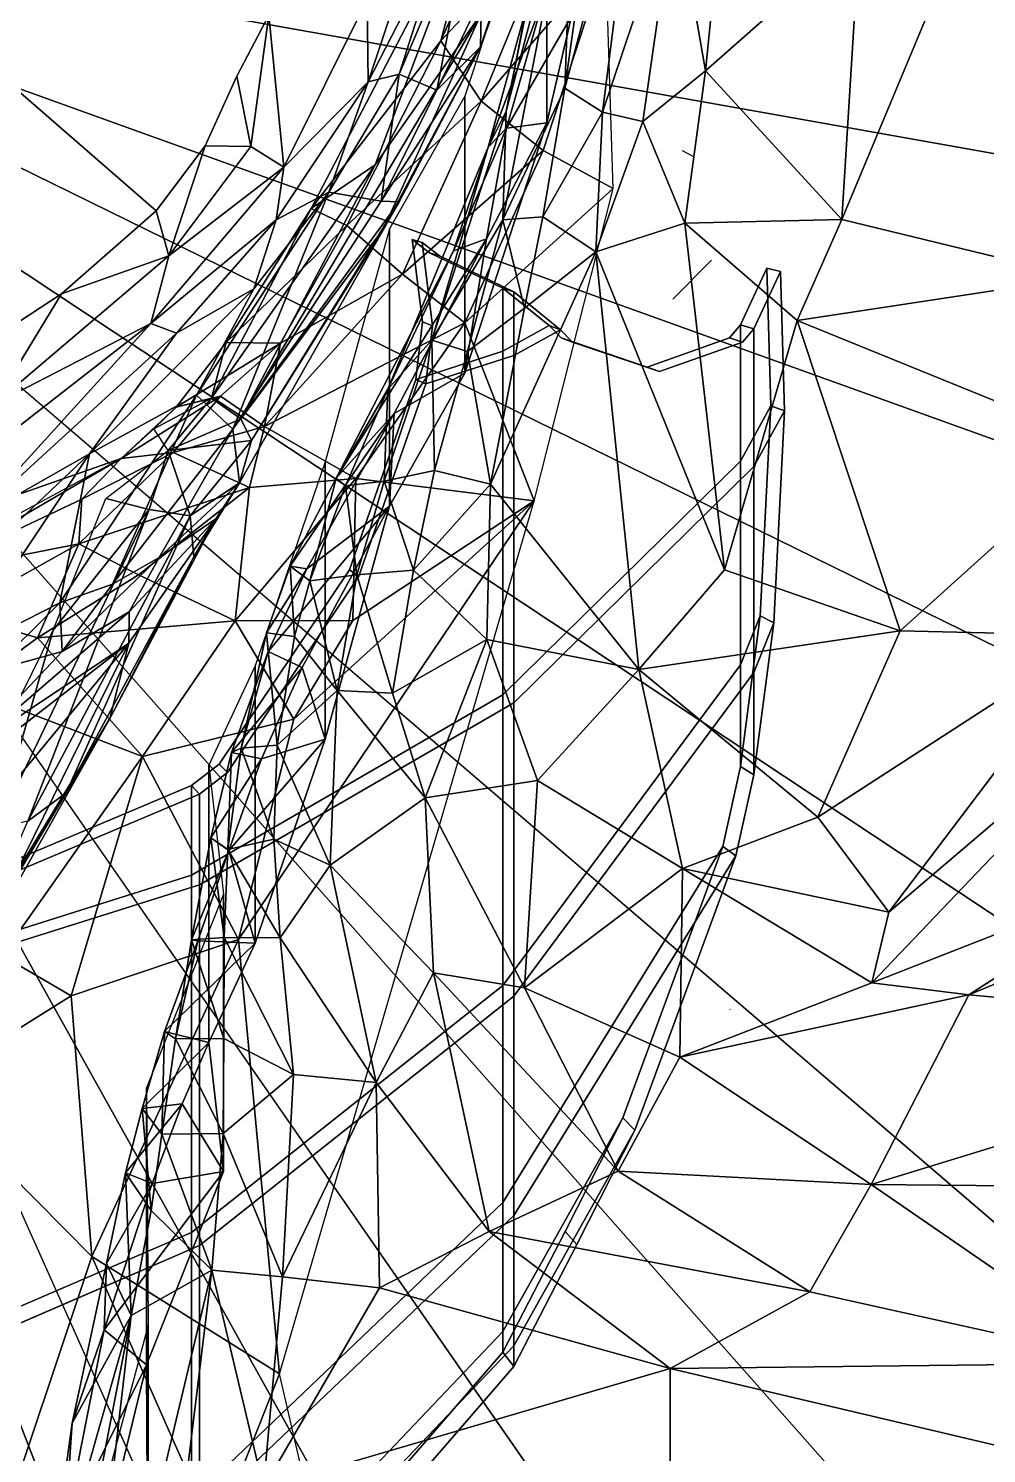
# Model space of a CAD drawing. Header units: metres. Extents: x 0 to 321, y -193 to 151.
# Drawn here: x 41.9 to 107.9, y -138.1 to -39.9 of the extents above; entities that cross this region are included whole.
import ezdxf

# ---------------------------------------------------------------- set-up
doc = ezdxf.new("R2010")
doc.units = ezdxf.units.M

msp = doc.modelspace()

# ---------------------------------------------------------------- linework, layer by layer
at = {"layer": 'mask_half'}
for points, invisible_edges in [([(69.025, -60.122, 209.583), (69.508, -55.362, 212.857), (68.316, -54.444, 211.661)], 1), ([(68.316, -54.444, 211.661), (70.21, -55.59, 211.964), (69.006, -54.662, 210.755)], 1), ([(70.21, -55.59, 211.964), (68.316, -54.444, 211.661), (69.508, -55.362, 212.857)], 1), ([(69.006, -54.662, 210.755), (69.025, -60.122, 209.583), (68.316, -54.444, 211.661)], 1), ([(70.21, -55.59, 211.964), (69.722, -60.398, 208.657), (69.006, -54.662, 210.755)], 1), ([(69.025, -60.122, 209.583), (69.006, -54.662, 210.755), (69.722, -60.398, 208.657)], 1), ([(69.025, -60.122, 209.583), (74.58, -57.8, 218.743), (69.508, -55.362, 212.857)], 13), ([(69.508, -55.362, 212.857), (75.333, -58.053, 217.91), (70.21, -55.59, 211.964)], 1), ([(75.333, -58.053, 217.91), (69.508, -55.362, 212.857), (74.58, -57.8, 218.743)], 1), ([(75.333, -58.053, 217.91), (69.722, -60.398, 208.657), (70.21, -55.59, 211.964)], 3), ([(90.959, -60.341, 259.688), (93.03, -65.924, 268.94), (92.76, -56.422, 269.15)], 1), ([(93.697, -56.661, 268.826), (90.959, -60.341, 259.688), (92.76, -56.422, 269.15)], 1), ([(90.959, -60.341, 259.688), (93.697, -56.661, 268.826), (91.877, -60.62, 259.268)], 1), ([(93.97, -66.259, 268.613), (91.877, -60.62, 259.268), (93.697, -56.661, 268.826)], 1), ([(93.03, -65.924, 268.94), (93.697, -56.661, 268.826), (92.76, -56.422, 269.15)], 1), ([(93.697, -56.661, 268.826), (93.03, -65.924, 268.94), (93.97, -66.259, 268.613)], 1), ([(69.025, -60.122, 209.583), (74.58, -62.143, 216.384), (74.58, -57.8, 218.743)], 13), ([(74.58, -57.8, 218.743), (78.537, -60.669, 224.227), (75.333, -58.053, 217.91)], 1), ([(78.537, -60.669, 224.227), (74.58, -57.8, 218.743), (77.752, -60.391, 224.998)], 1), ([(75.333, -62.44, 215.526), (69.722, -60.398, 208.657), (75.333, -58.053, 217.91)], 3), ([(74.58, -62.143, 216.384), (69.025, -60.122, 209.583), (68.58, -64.095, 206.792)], 1), ([(69.722, -60.398, 208.657), (68.58, -64.095, 206.792), (69.025, -60.122, 209.583)], 1), ([(68.58, -64.095, 206.792), (69.722, -60.398, 208.657), (69.272, -64.411, 205.837)], 1), ([(69.722, -60.398, 208.657), (75.333, -62.44, 215.526), (69.272, -64.411, 205.837)], 1), ([(74.58, -62.143, 216.384), (78.586, -61.241, 227.051), (77.752, -60.391, 224.998)], 1), ([(79.38, -61.529, 226.301), (75.333, -62.44, 215.526), (78.537, -60.669, 224.227)], 1), ([(77.752, -60.391, 224.998), (79.38, -61.529, 226.301), (78.537, -60.669, 224.227)], 1), ([(79.38, -61.529, 226.301), (77.752, -60.391, 224.998), (78.586, -61.241, 227.051)], 1), ([(90.187, -61.241, 257.516), (90.959, -69.727, 258.172), (90.959, -60.341, 259.688)], 1), ([(91.877, -60.62, 259.268), (90.187, -61.241, 257.516), (90.959, -60.341, 259.688)], 1), ([(90.187, -61.241, 257.516), (91.877, -60.62, 259.268), (91.098, -61.529, 257.074)], 1), ([(93.03, -65.924, 268.94), (90.959, -60.341, 259.688), (90.959, -69.727, 258.172)], 1), ([(91.877, -70.101, 257.736), (91.098, -61.529, 257.074), (91.877, -60.62, 259.268)], 1), ([(91.877, -60.62, 259.268), (93.97, -66.259, 268.613), (91.877, -70.101, 257.736)], 1), ([(74.58, -62.143, 216.384), (84.51, -63.247, 242.284), (78.586, -61.241, 227.051)], 13), ([(85.364, -63.554, 241.688), (75.333, -62.44, 215.526), (79.38, -61.529, 226.301)], 3), ([(78.586, -61.241, 227.051), (85.364, -63.554, 241.688), (79.38, -61.529, 226.301)], 1), ([(85.364, -63.554, 241.688), (78.586, -61.241, 227.051), (84.51, -63.247, 242.284)], 1), ([(90.959, -69.727, 258.172), (90.187, -61.241, 257.516), (84.51, -63.247, 242.284)], 13), ([(91.098, -61.529, 257.074), (84.51, -63.247, 242.284), (90.187, -61.241, 257.516)], 1), ([(84.51, -63.247, 242.284), (91.098, -61.529, 257.074), (85.364, -63.554, 241.688)], 1), ([(91.098, -61.529, 257.074), (91.877, -70.101, 257.736), (85.364, -63.554, 241.688)], 3), ([(63.99, -77.208, 197.578), (74.58, -85.839, 212.554), (74.58, -62.143, 216.384)], 13), ([(63.99, -77.208, 197.578), (74.58, -62.143, 216.384), (68.58, -64.095, 206.792)], 1), ([(75.333, -86.375, 211.658), (64.636, -77.657, 196.53), (75.333, -62.44, 215.526)], 3), ([(75.333, -62.44, 215.526), (64.636, -77.657, 196.53), (69.272, -64.411, 205.837)], 1), ([(90.959, -69.727, 258.172), (74.58, -62.143, 216.384), (74.58, -85.839, 212.554)], 1), ([(74.58, -62.143, 216.384), (90.959, -69.727, 258.172), (84.51, -63.247, 242.284)], 15), ([(75.333, -62.44, 215.526), (91.877, -70.101, 257.736), (75.333, -86.375, 211.658)], 1), ([(91.877, -70.101, 257.736), (75.333, -62.44, 215.526), (85.364, -63.554, 241.688)], 15), ([(69.272, -64.411, 205.837), (63.99, -77.208, 197.578), (68.58, -64.095, 206.792)], 1), ([(63.99, -77.208, 197.578), (69.272, -64.411, 205.837), (64.636, -77.657, 196.53)], 1), ([(90.959, -69.727, 258.172), (92.305, -80.387, 269.504), (93.03, -65.924, 268.94)], 1), ([(93.238, -80.867, 269.183), (91.877, -70.101, 257.736), (93.97, -66.259, 268.613)], 1), ([(93.238, -80.867, 269.183), (93.03, -65.924, 268.94), (92.305, -80.387, 269.504)], 1), ([(93.03, -65.924, 268.94), (93.238, -80.867, 269.183), (93.97, -66.259, 268.613)], 1), ([(74.58, -85.839, 212.554), (90.959, -83.775, 262.805), (90.959, -69.727, 258.172)], 1), ([(91.877, -84.29, 262.416), (75.333, -86.375, 211.658), (91.877, -70.101, 257.736)], 1), ([(92.305, -80.387, 269.504), (90.959, -69.727, 258.172), (90.959, -83.775, 262.805)], 1), ([(91.877, -70.101, 257.736), (93.238, -80.867, 269.183), (91.877, -84.29, 262.416)], 1), ([(55.029, -90.604, 181.559), (74.58, -85.839, 212.554), (63.99, -77.208, 197.578)], 3), ([(64.636, -77.657, 196.53), (55.029, -90.604, 181.559), (63.99, -77.208, 197.578)], 1), ([(55.029, -90.604, 181.559), (64.636, -77.657, 196.53), (55.585, -91.188, 180.349)], 1), ([(75.333, -86.375, 211.658), (55.585, -91.188, 180.349), (64.636, -77.657, 196.53)], 13), ([(91.877, -91.352, 270.241), (92.305, -80.387, 269.504), (90.959, -90.766, 270.552)], 1), ([(92.305, -80.387, 269.504), (91.877, -91.352, 270.241), (93.238, -80.867, 269.183)], 1), ([(90.959, -83.775, 262.805), (74.58, -85.839, 212.554), (74.58, -105.851, 219.155)], 1), ([(74.58, -105.851, 219.155), (89.72, -96.286, 271.516), (90.959, -83.775, 262.805)], 3), ([(90.626, -96.928, 271.215), (75.333, -106.589, 218.325), (91.877, -84.29, 262.416)], 13), ([(75.333, -86.375, 211.658), (91.877, -84.29, 262.416), (75.333, -106.589, 218.325)], 1), ([(90.959, -83.775, 262.805), (89.72, -96.286, 271.516), (90.959, -90.766, 270.552)], 1), ([(90.626, -96.928, 271.215), (91.877, -84.29, 262.416), (91.877, -91.352, 270.241)], 1), ([(53.119, -98.267, 177.367), (74.58, -105.851, 219.155), (74.58, -85.839, 212.554)], 1), ([(74.58, -85.839, 212.554), (53.119, -92.087, 178.366), (53.119, -98.267, 177.367)], 1), ([(53.119, -92.087, 178.366), (74.58, -85.839, 212.554), (55.029, -90.604, 181.559)], 3), ([(75.333, -106.589, 218.325), (53.655, -98.928, 176.115), (75.333, -86.375, 211.658)], 1), ([(53.655, -92.686, 177.124), (75.333, -86.375, 211.658), (53.655, -98.928, 176.115)], 1), ([(75.333, -86.375, 211.658), (53.655, -92.686, 177.124), (55.585, -91.188, 180.349)], 13), ([(55.585, -91.188, 180.349), (53.119, -92.087, 178.366), (55.029, -90.604, 181.559)], 1), ([(53.119, -92.087, 178.366), (55.585, -91.188, 180.349), (53.655, -92.686, 177.124)], 1), ([(90.626, -96.928, 271.215), (90.959, -90.766, 270.552), (89.72, -96.286, 271.516)], 1), ([(90.959, -90.766, 270.552), (90.626, -96.928, 271.215), (91.877, -91.352, 270.241)], 1), ([(35.793, -99.398, 162.619), (53.119, -98.267, 177.367), (53.119, -92.087, 178.366)], 1), ([(53.655, -92.686, 177.124), (35.793, -99.398, 162.619), (53.119, -92.087, 178.366)], 1), ([(35.793, -99.398, 162.619), (53.655, -92.686, 177.124), (36.154, -100.071, 161.218)], 1), ([(53.655, -98.928, 176.115), (36.154, -100.071, 161.218), (53.655, -92.686, 177.124)], 1), ([(74.58, -120.815, 235.736), (82.841, -114.99, 276.868), (89.72, -96.286, 271.516)], 1), ([(89.72, -96.286, 271.516), (74.58, -105.851, 219.155), (74.58, -120.815, 235.736)], 1), ([(83.677, -115.821, 276.621), (75.333, -121.704, 235.074), (90.626, -96.928, 271.215)], 1), ([(75.333, -106.589, 218.325), (90.626, -96.928, 271.215), (75.333, -121.704, 235.074)], 1), ([(83.677, -115.821, 276.621), (89.72, -96.286, 271.516), (82.841, -114.99, 276.868)], 1), ([(89.72, -96.286, 271.516), (83.677, -115.821, 276.621), (90.626, -96.928, 271.215)], 1), ([(53.119, -98.267, 177.367), (35.153, -100.403, 161.918), (33.476, -104.452, 159.854)], 1), ([(33.476, -104.452, 159.854), (53.119, -122.879, 185.486), (53.119, -98.267, 177.367)], 1), ([(53.655, -123.79, 184.316), (33.814, -105.176, 158.425), (53.655, -98.928, 176.115)], 1), ([(35.508, -101.086, 160.51), (53.655, -98.928, 176.115), (33.814, -105.176, 158.425)], 1), ([(35.153, -100.403, 161.918), (53.119, -98.267, 177.367), (35.275, -99.477, 162.17)], 3), ([(35.275, -99.477, 162.17), (53.119, -98.267, 177.367), (35.793, -99.398, 162.619)], 3), ([(53.655, -98.928, 176.115), (35.508, -101.086, 160.51), (35.631, -100.15, 160.765)], 13), ([(53.655, -98.928, 176.115), (35.631, -100.15, 160.765), (36.154, -100.071, 161.218)], 13), ([(74.58, -105.851, 219.155), (53.119, -98.267, 177.367), (53.119, -122.879, 185.486)], 1), ([(53.655, -98.928, 176.115), (75.333, -106.589, 218.325), (53.655, -123.79, 184.316)], 1), ([(31.626, -108.918, 159.486), (53.119, -122.879, 185.486), (33.476, -104.452, 159.854)], 3), ([(53.655, -123.79, 184.316), (31.945, -109.687, 158.053), (33.814, -105.176, 158.425)], 13), ([(53.119, -122.879, 185.486), (74.58, -120.815, 235.736), (74.58, -105.851, 219.155)], 1), ([(75.333, -121.704, 235.074), (53.655, -123.79, 184.316), (75.333, -106.589, 218.325)], 1), ([(28.04, -113.591, 157.458), (53.119, -122.879, 185.486), (31.626, -108.918, 159.486)], 3), ([(53.655, -123.79, 184.316), (28.323, -114.407, 156.005), (31.945, -109.687, 158.053)], 13), ([(53.119, -122.879, 185.486), (28.04, -113.591, 157.458), (28.04, -133.7, 164.091)], 1), ([(28.323, -114.407, 156.005), (53.655, -123.79, 184.316), (28.323, -134.719, 162.705)], 1), ([(74.58, -129.712, 261.167), (78.865, -122.804, 279.961), (82.841, -114.99, 276.868)], 1), ([(82.841, -114.99, 276.868), (74.58, -120.815, 235.736), (74.58, -129.712, 261.167)], 1), ([(75.333, -121.704, 235.074), (83.677, -115.821, 276.621), (75.333, -130.691, 260.762)], 1), ([(79.661, -123.713, 279.746), (75.333, -130.691, 260.762), (83.677, -115.821, 276.621)], 1), ([(79.661, -123.713, 279.746), (82.841, -114.99, 276.868), (78.865, -122.804, 279.961)], 1), ([(82.841, -114.99, 276.868), (79.661, -123.713, 279.746), (83.677, -115.821, 276.621)], 1), ([(74.58, -120.815, 235.736), (53.119, -122.879, 185.486), (53.119, -141.284, 205.879)], 1), ([(53.119, -141.284, 205.879), (74.58, -129.712, 261.167), (74.58, -120.815, 235.736)], 1), ([(75.333, -130.691, 260.762), (53.655, -142.38, 204.915), (75.333, -121.704, 235.074)], 1), ([(53.655, -123.79, 184.316), (75.333, -121.704, 235.074), (53.655, -142.38, 204.915)], 1), ([(28.04, -133.7, 164.091), (53.119, -141.284, 205.879), (53.119, -122.879, 185.486)], 1), ([(78.865, -122.804, 279.961), (74.58, -129.712, 261.167), (74.58, -131.119, 281.77)], 1), ([(75.333, -132.113, 281.573), (78.865, -122.804, 279.961), (74.58, -131.119, 281.77)], 1), ([(78.865, -122.804, 279.961), (75.333, -132.113, 281.573), (79.661, -123.713, 279.746)], 1), ([(75.333, -130.691, 260.762), (79.661, -123.713, 279.746), (75.333, -132.113, 281.573)], 1), ([(53.655, -142.38, 204.915), (28.323, -134.719, 162.705), (53.655, -123.79, 184.316)], 1), ([(74.58, -129.712, 261.167), (53.119, -141.284, 205.879), (53.119, -152.227, 237.157)], 1), ([(53.119, -152.227, 237.157), (64.56, -142.686, 285.999), (74.58, -129.712, 261.167)], 3), ([(74.58, -129.712, 261.167), (64.56, -142.686, 285.999), (74.58, -131.119, 281.77)], 1), ([(65.212, -143.796, 285.845), (53.655, -153.433, 236.509), (75.333, -130.691, 260.762)], 13), ([(53.655, -142.38, 204.915), (75.333, -130.691, 260.762), (53.655, -153.433, 236.509)], 1), ([(65.212, -143.796, 285.845), (74.58, -131.119, 281.77), (64.56, -142.686, 285.999)], 1), ([(65.212, -143.796, 285.845), (75.333, -130.691, 260.762), (75.333, -132.113, 281.573)], 1), ([(74.58, -131.119, 281.77), (65.212, -143.796, 285.845), (75.333, -132.113, 281.573)], 1), ([(53.119, -141.284, 205.879), (28.04, -133.7, 164.091), (28.04, -154.291, 186.906)], 1), ([(28.323, -134.719, 162.705), (53.655, -142.38, 204.915), (28.323, -155.518, 185.751)], 1)]:
    msp.add_3dface(points, dxfattribs=dict(at, invisible_edges=invisible_edges))
for points in [[(74.58, -57.8, 218.743), (74.58, -62.143, 216.384), (77.752, -60.391, 224.998)], [(75.333, -58.053, 217.91), (78.537, -60.669, 224.227), (75.333, -62.44, 215.526)], [(92.305, -80.387, 269.504), (90.959, -83.775, 262.805), (90.959, -90.766, 270.552)], [(93.238, -80.867, 269.183), (91.877, -91.352, 270.241), (91.877, -84.29, 262.416)]]:
    msp.add_3dface(points, dxfattribs=at)
at = {"layer": 'shirt_half'}
for p, q in [((90.227, -107.518, 7.45), (90.224, -107.548, 7.416)), ((90.225, -107.498, 7.468), (90.227, -107.518, 7.45))]:
    msp.add_line(p, q, dxfattribs=at)
for points in [[(76.746, -26.245, 106.239), (70.296, -40.77, 95.186), (78.324, -32.184, 93.518)], [(73.288, -29.453, 111.356), (70.296, -40.77, 95.186), (76.746, -26.245, 106.239)], [(70.03, -44.171, 124.423), (73.034, -41.165, 113.095), (78.074, -27.38, 121.301)], [(72.584, -30.85, 140.764), (70.03, -44.171, 124.423), (78.074, -27.38, 121.301)], [(78.074, -27.38, 121.301), (73.034, -41.165, 113.095), (77.819, -26.846, 118.409)], [(77.819, -26.846, 118.409), (73.034, -41.165, 113.095), (73.079, -38.908, 110.588)], [(73.288, -29.453, 111.356), (61.348, -52.326, 97.523), (70.296, -40.77, 95.186)], [(61.348, -52.326, 97.523), (73.288, -29.453, 111.356), (65.773, -49.304, 101.397)], [(73.288, -29.453, 111.356), (73.079, -38.908, 110.588), (65.773, -49.304, 101.397)], [(72.584, -30.85, 140.764), (67.424, -43.059, 137.377), (70.03, -44.171, 124.423)], [(70.475, -33.489, 142.496), (67.424, -43.059, 137.377), (72.584, -30.85, 140.764)], [(70.296, -40.77, 95.186), (73.073, -44.929, 84.209), (78.324, -32.184, 93.518)], [(78.324, -32.184, 93.518), (73.073, -44.929, 84.209), (81.679, -35.066, 85.332)], [(65.277, -43.59, 139.925), (70.475, -33.489, 142.496), (68.281, -34.592, 143.627)], [(70.475, -33.489, 142.496), (65.277, -43.59, 139.925), (67.424, -43.059, 137.377)], [(65.277, -43.59, 139.925), (68.281, -34.592, 143.627), (65.209, -37.92, 142.917)], [(81.679, -35.066, 85.332), (73.073, -44.929, 84.209), (77.345, -48.316, 76.291)], [(82.173, -50.937, 70.339), (81.679, -35.066, 85.332), (77.345, -48.316, 76.291)], [(59.486, -49.48, 138.356), (65.209, -37.92, 142.917), (58.445, -38.985, 141.072)], [(59.486, -49.48, 138.356), (65.277, -43.59, 139.925), (65.209, -37.92, 142.917)], [(57.212, -48.047, 138.67), (58.445, -38.985, 141.072), (56.226, -43.209, 139.37)], [(73.079, -38.908, 110.588), (56.508, -66.802, 89.761), (65.773, -49.304, 101.397)], [(73.079, -38.908, 110.588), (66.352, -53.708, 103.678), (56.508, -66.802, 89.761)], [(59.486, -49.48, 138.356), (58.445, -38.985, 141.072), (57.212, -48.047, 138.67)], [(73.034, -41.165, 113.095), (66.352, -53.708, 103.678), (73.079, -38.908, 110.588)], [(61.348, -52.326, 97.523), (63.826, -53.492, 86.317), (70.296, -40.77, 95.186)], [(70.296, -40.77, 95.186), (63.826, -53.492, 86.317), (73.073, -44.929, 84.209)], [(66.179, -51.814, 120.47), (67.435, -51.858, 108.854), (73.034, -41.165, 113.095)], [(70.03, -44.171, 124.423), (66.179, -51.814, 120.47), (73.034, -41.165, 113.095)], [(73.034, -41.165, 113.095), (67.435, -51.858, 108.854), (66.352, -53.708, 103.678)], [(67.424, -43.059, 137.377), (62.585, -51.199, 134.345), (66.179, -51.814, 120.47)], [(65.277, -43.59, 139.925), (62.585, -51.199, 134.345), (67.424, -43.059, 137.377)], [(67.424, -43.059, 137.377), (66.179, -51.814, 120.47), (70.03, -44.171, 124.423)], [(57.212, -48.047, 138.67), (56.226, -43.209, 139.37), (54.045, -48.003, 137.978)], [(65.277, -43.59, 139.925), (58.956, -53.088, 135.907), (62.585, -51.199, 134.345)], [(58.956, -53.088, 135.907), (65.277, -43.59, 139.925), (59.486, -49.48, 138.356)], [(63.826, -53.492, 86.317), (67.654, -56.836, 77.16), (73.073, -44.929, 84.209)], [(77.345, -48.316, 76.291), (73.073, -44.929, 84.209), (67.654, -56.836, 77.16)], [(51.555, -55.583, 135.104), (54.045, -48.003, 137.978), (50.687, -52.477, 135.953)], [(51.555, -55.583, 135.104), (57.212, -48.047, 138.67), (54.045, -48.003, 137.978)], [(51.555, -55.583, 135.104), (59.486, -49.48, 138.356), (57.212, -48.047, 138.67)], [(71.94, -60.201, 70.611), (77.345, -48.316, 76.291), (67.654, -56.836, 77.16)], [(71.94, -60.201, 70.611), (82.173, -50.937, 70.339), (77.345, -48.316, 76.291)], [(50.298, -60.24, 132.735), (58.956, -53.088, 135.907), (59.486, -49.48, 138.356)], [(50.298, -60.24, 132.735), (59.486, -49.48, 138.356), (51.555, -55.583, 135.104)], [(56.508, -66.802, 89.761), (54.483, -65.386, 88.607), (65.773, -49.304, 101.397)], [(54.483, -65.386, 88.607), (61.348, -52.326, 97.523), (65.773, -49.304, 101.397)], [(76.718, -72.465, 58.227), (82.173, -50.937, 70.339), (71.94, -60.201, 70.611)], [(62.585, -51.199, 134.345), (57.406, -57.842, 131.288), (53.445, -65.178, 121.556)], [(62.585, -51.199, 134.345), (53.445, -65.178, 121.556), (55.968, -67.529, 110.899)], [(62.585, -51.199, 134.345), (55.968, -67.529, 110.899), (66.179, -51.814, 120.47)], [(66.179, -51.814, 120.47), (55.968, -67.529, 110.899), (67.435, -51.858, 108.854)], [(55.968, -67.529, 110.899), (56.414, -71.233, 91.225), (67.435, -51.858, 108.854)], [(67.435, -51.858, 108.854), (56.414, -71.233, 91.225), (57.239, -68.313, 90.898)], [(67.435, -51.858, 108.854), (57.239, -68.313, 90.898), (66.352, -53.708, 103.678)], [(62.585, -51.199, 134.345), (58.956, -53.088, 135.907), (57.406, -57.842, 131.288)], [(44.142, -58.194, 132.013), (51.555, -55.583, 135.104), (50.687, -52.477, 135.953)], [(54.483, -65.386, 88.607), (55.497, -61.545, 90.58), (61.348, -52.326, 97.523)], [(61.348, -52.326, 97.523), (55.497, -61.545, 90.58), (63.826, -53.492, 86.317)], [(52.069, -60.913, 131.667), (58.956, -53.088, 135.907), (50.298, -60.24, 132.735)], [(58.956, -53.088, 135.907), (52.069, -60.913, 131.667), (57.406, -57.842, 131.288)], [(55.497, -61.545, 90.58), (59.245, -61.6, 81.005), (63.826, -53.492, 86.317)], [(66.352, -53.708, 103.678), (57.239, -68.313, 90.898), (56.508, -66.802, 89.761)], [(67.654, -56.836, 77.16), (63.826, -53.492, 86.317), (59.245, -61.6, 81.005)], [(39.506, -65.808, 128.046), (51.555, -55.583, 135.104), (44.142, -58.194, 132.013)], [(39.506, -65.808, 128.046), (50.298, -60.24, 132.735), (51.555, -55.583, 135.104)], [(67.654, -56.836, 77.16), (59.245, -61.6, 81.005), (58.135, -67.332, 75.358)], [(58.135, -67.332, 75.358), (71.94, -60.201, 70.611), (67.654, -56.836, 77.16)], [(57.406, -57.842, 131.288), (46.089, -69.222, 123.607), (53.445, -65.178, 121.556)], [(57.406, -57.842, 131.288), (52.069, -60.913, 131.667), (46.089, -69.222, 123.607)], [(39.506, -65.808, 128.046), (44.142, -58.194, 132.013), (38.257, -62.057, 128.478)], [(32.171, -74.359, 122.204), (37.902, -73.875, 121.891), (50.298, -60.24, 132.735)], [(32.171, -74.359, 122.204), (50.298, -60.24, 132.735), (39.506, -65.808, 128.046)], [(37.902, -73.875, 121.891), (52.069, -60.913, 131.667), (50.298, -60.24, 132.735)], [(64.433, -70.932, 67.231), (71.94, -60.201, 70.611), (58.135, -67.332, 75.358)], [(76.718, -72.465, 58.227), (71.94, -60.201, 70.611), (64.433, -70.932, 67.231)], [(52.069, -60.913, 131.667), (37.902, -73.875, 121.891), (46.089, -69.222, 123.607)], [(59.245, -61.6, 81.005), (55.497, -61.545, 90.58), (52.055, -66.019, 87.594)], [(52.055, -66.019, 87.594), (55.497, -61.545, 90.58), (54.483, -65.386, 88.607)], [(52.055, -66.019, 87.594), (55.111, -65.242, 82.182), (59.245, -61.6, 81.005)], [(55.111, -65.242, 82.182), (58.135, -67.332, 75.358), (59.245, -61.6, 81.005)], [(53.445, -65.178, 121.556), (44.04, -79.5, 111.143), (47.671, -78.213, 108.038)], [(53.445, -65.178, 121.556), (46.089, -69.222, 123.607), (44.04, -79.5, 111.143)], [(53.445, -65.178, 121.556), (47.671, -78.213, 108.038), (55.968, -67.529, 110.899)], [(55.111, -65.242, 82.182), (52.055, -66.019, 87.594), (48.253, -69.545, 87.089)], [(55.111, -65.242, 82.182), (48.253, -69.545, 87.089), (51.842, -69.124, 79.589)], [(50.526, -67.505, 87.821), (52.055, -66.019, 87.594), (54.483, -65.386, 88.607)], [(51.513, -68.996, 86.311), (50.526, -67.505, 87.821), (54.483, -65.386, 88.607)], [(51.513, -68.996, 86.311), (54.483, -65.386, 88.607), (56.508, -66.802, 89.761)], [(58.135, -67.332, 75.358), (55.111, -65.242, 82.182), (51.842, -69.124, 79.589)], [(52.055, -66.019, 87.594), (50.526, -67.505, 87.821), (48.253, -69.545, 87.089)], [(55.968, -67.529, 110.899), (47.671, -78.213, 108.038), (50.892, -76.365, 104.622)], [(55.968, -67.529, 110.899), (50.892, -76.365, 104.622), (56.414, -71.233, 91.225)], [(51.513, -68.996, 86.311), (56.508, -66.802, 89.761), (57.239, -68.313, 90.898)], [(58.135, -67.332, 75.358), (51.842, -69.124, 79.589), (57.1, -71.539, 71.678)], [(64.433, -70.932, 67.231), (58.135, -67.332, 75.358), (57.1, -71.539, 71.678)], [(53.03, -73.485, 83.97), (51.513, -68.996, 86.311), (57.239, -68.313, 90.898)], [(56.414, -71.233, 91.225), (53.03, -73.485, 83.97), (57.239, -68.313, 90.898)], [(46.089, -69.222, 123.607), (31.034, -83.465, 114.263), (36.792, -83.158, 111.796)], [(46.089, -69.222, 123.607), (37.902, -73.875, 121.891), (31.034, -83.465, 114.263)], [(48.253, -69.545, 87.089), (32.906, -74.923, 91.07), (34.515, -77.558, 82.06)], [(48.253, -69.545, 87.089), (37.961, -75.113, 110.14), (32.906, -74.923, 91.07)], [(48.253, -69.545, 87.089), (34.515, -77.558, 82.06), (45.555, -72.355, 83.112)], [(46.089, -69.222, 123.607), (36.792, -83.158, 111.796), (44.04, -79.5, 111.143)], [(51.842, -69.124, 79.589), (45.555, -72.355, 83.112), (45.353, -75.42, 76.55)], [(57.1, -71.539, 71.678), (51.842, -69.124, 79.589), (45.353, -75.42, 76.55)], [(51.842, -69.124, 79.589), (48.253, -69.545, 87.089), (45.555, -72.355, 83.112)], [(50.198, -73.068, 83.789), (47.214, -72.304, 86.307), (51.513, -68.996, 86.311)], [(53.03, -73.485, 83.97), (50.198, -73.068, 83.789), (51.513, -68.996, 86.311)], [(57.1, -71.539, 71.678), (45.353, -75.42, 76.55), (49.448, -77.572, 70.442)], [(56.13, -80.725, 63.478), (57.1, -71.539, 71.678), (49.448, -77.572, 70.442)], [(50.892, -76.365, 104.622), (54.796, -73.697, 92.193), (56.414, -71.233, 91.225)], [(56.414, -71.233, 91.225), (53.269, -76.333, 84.712), (53.03, -73.485, 83.97)], [(54.796, -73.697, 92.193), (53.269, -76.333, 84.712), (56.414, -71.233, 91.225)], [(56.13, -80.725, 63.478), (64.433, -70.932, 67.231), (57.1, -71.539, 71.678)], [(56.13, -80.725, 63.478), (64.222, -80.72, 59.123), (64.433, -70.932, 67.231)], [(64.222, -80.72, 59.123), (76.718, -72.465, 58.227), (64.433, -70.932, 67.231)], [(45.555, -72.355, 83.112), (34.515, -77.558, 82.06), (45.353, -75.42, 76.55)], [(50.198, -73.068, 83.789), (43.583, -81.372, 78.267), (47.214, -72.304, 86.307)], [(76.718, -72.465, 58.227), (56.34, -102.685, 36.391), (59.169, -132.629, -16.099)], [(76.718, -72.465, 58.227), (60.168, -87.514, 54.254), (56.34, -102.685, 36.391)], [(76.718, -72.465, 58.227), (64.222, -80.72, 59.123), (60.168, -87.514, 54.254)], [(39.649, -95.045, 66.251), (43.583, -81.372, 78.267), (50.198, -73.068, 83.789)], [(39.649, -95.045, 66.251), (50.198, -73.068, 83.789), (41.838, -94.539, 67.629)], [(41.838, -94.539, 67.629), (50.198, -73.068, 83.789), (53.03, -73.485, 83.97)], [(53.03, -73.485, 83.97), (44.479, -92.594, 71.393), (41.838, -94.539, 67.629)], [(53.269, -76.333, 84.712), (44.479, -92.594, 71.393), (53.03, -73.485, 83.97)], [(54.796, -73.697, 92.193), (48.799, -82.262, 86.627), (47.477, -87.453, 78.176)], [(54.796, -73.697, 92.193), (47.477, -87.453, 78.176), (53.269, -76.333, 84.712)], [(48.811, -80.123, 93.714), (48.799, -82.262, 86.627), (54.796, -73.697, 92.193)], [(50.892, -76.365, 104.622), (48.811, -80.123, 93.714), (54.796, -73.697, 92.193)], [(45.353, -75.42, 76.55), (34.515, -77.558, 82.06), (36.771, -80.205, 74.697)], [(45.353, -75.42, 76.55), (36.771, -80.205, 74.697), (42.496, -81.902, 68.763)], [(49.448, -77.572, 70.442), (45.353, -75.42, 76.55), (42.496, -81.902, 68.763)], [(50.892, -76.365, 104.622), (44.206, -82.852, 102.593), (48.811, -80.123, 93.714)], [(50.892, -76.365, 104.622), (47.671, -78.213, 108.038), (44.206, -82.852, 102.593)], [(53.269, -76.333, 84.712), (47.477, -87.453, 78.176), (44.479, -92.594, 71.393)], [(56.13, -80.725, 63.478), (49.448, -77.572, 70.442), (42.496, -81.902, 68.763)], [(47.671, -78.213, 108.038), (44.04, -79.5, 111.143), (44.206, -82.852, 102.593)], [(44.04, -79.5, 111.143), (36.792, -83.158, 111.796), (39.289, -84.189, 107.583)], [(44.206, -82.852, 102.593), (44.04, -79.5, 111.143), (39.289, -84.189, 107.583)], [(42.496, -81.902, 68.763), (36.771, -80.205, 74.697), (37.659, -85.465, 65.798)], [(48.811, -80.123, 93.714), (44.206, -82.852, 102.593), (37.805, -89.597, 93.288)], [(48.811, -80.123, 93.714), (37.805, -89.597, 93.288), (48.799, -82.262, 86.627)], [(35.536, -97.659, 64.082), (43.583, -81.372, 78.267), (39.649, -95.045, 66.251)], [(56.13, -80.725, 63.478), (42.496, -81.902, 68.763), (49.735, -90.079, 56.464)], [(60.168, -87.514, 54.254), (56.13, -80.725, 63.478), (49.735, -90.079, 56.464)], [(64.222, -80.72, 59.123), (56.13, -80.725, 63.478), (60.168, -87.514, 54.254)], [(48.799, -82.262, 86.627), (33.911, -93.8, 90.542), (36.538, -97.07, 78.876)], [(48.799, -82.262, 86.627), (37.805, -89.597, 93.288), (33.911, -93.8, 90.542)], [(48.799, -82.262, 86.627), (36.538, -97.07, 78.876), (40.934, -98.257, 70.918)], [(49.735, -90.079, 56.464), (42.496, -81.902, 68.763), (37.659, -85.465, 65.798)], [(48.799, -82.262, 86.627), (40.934, -98.257, 70.918), (47.477, -87.453, 78.176)], [(44.206, -82.852, 102.593), (39.289, -84.189, 107.583), (37.805, -89.597, 93.288)], [(49.735, -90.079, 56.464), (37.659, -85.465, 65.798), (40.073, -103.79, 41.99)], [(47.477, -87.453, 78.176), (38.391, -103.604, 62.8), (37.746, -103.869, 60.147)], [(47.477, -87.453, 78.176), (37.746, -103.869, 60.147), (44.479, -92.594, 71.393)], [(47.477, -87.453, 78.176), (40.934, -98.257, 70.918), (38.391, -103.604, 62.8)], [(60.168, -87.514, 54.254), (49.735, -90.079, 56.464), (56.34, -102.685, 36.391)], [(49.735, -90.079, 56.464), (40.073, -103.79, 41.99), (44.819, -106.57, 36.566)], [(56.34, -102.685, 36.391), (49.735, -90.079, 56.464), (44.819, -106.57, 36.566)], [(44.479, -92.594, 71.393), (37.746, -103.869, 60.147), (41.838, -94.539, 67.629)], [(56.34, -102.685, 36.391), (44.819, -106.57, 36.566), (46.242, -124.544, 4.708)], [(59.169, -132.629, -16.099), (56.34, -102.685, 36.391), (46.242, -124.544, 4.708)], [(44.819, -106.57, 36.566), (40.073, -103.79, 41.99), (34.715, -112.894, 28.496)], [(46.242, -124.544, 4.708), (44.819, -106.57, 36.566), (34.715, -112.894, 28.496)], [(46.242, -124.544, 4.708), (34.715, -112.894, 28.496), (39.448, -144.833, -32.76)], [(54.756, -143.776, -35.173), (46.242, -124.544, 4.708), (39.448, -144.833, -32.76)], [(59.169, -132.629, -16.099), (46.242, -124.544, 4.708), (54.756, -143.776, -35.173)], [(60.617, -138.88, -28.034), (59.169, -132.629, -16.099), (54.756, -143.776, -35.173)]]:
    msp.add_3dface(points, dxfattribs=at)
at = {"layer": 'shirt_half', "invisible_edges": 1}
for points in [[(56.226, -43.209, 139.37), (58.445, -38.985, 122.651), (56.226, -43.209, 121.335)], [(58.445, -38.985, 122.651), (56.226, -43.209, 139.37), (58.445, -38.985, 141.072)], [(54.045, -48.003, 137.978), (56.226, -43.209, 121.335), (54.045, -48.003, 119.842)], [(56.226, -43.209, 121.335), (54.045, -48.003, 137.978), (56.226, -43.209, 139.37)], [(50.687, -52.477, 135.953), (54.045, -48.003, 119.842), (50.687, -52.477, 118.448)], [(54.045, -48.003, 119.842), (50.687, -52.477, 135.953), (54.045, -48.003, 137.978)], [(44.142, -58.194, 132.013), (50.687, -52.477, 118.448), (44.142, -58.194, 116.667)], [(50.687, -52.477, 118.448), (44.142, -58.194, 132.013), (50.687, -52.477, 135.953)], [(44.142, -58.194, 132.013), (38.257, -62.057, 115.464), (38.257, -62.057, 128.478)], [(38.257, -62.057, 115.464), (44.142, -58.194, 132.013), (44.142, -58.194, 116.667)]]:
    msp.add_3dface(points, dxfattribs=at)
at = {"layer": 'suit_cap_half'}
for points, invisible_edges in [([(38.257, -62.057, 115.464), (50.687, -52.477, 118.448), (0.043, -8.505, 132.143)], 1), ([(50.687, -52.477, 118.448), (60.373, -34.151, 124.156), (0.043, -8.505, 132.143)], 1), ([(185.449, -55.322, -150.474), (0.065, -29.244, -150.474), (190.336, -26.547, -150.474)], 1), ([(0.065, -29.244, -150.474), (181.337, -81.91, -150.474), (180.095, -94.057, -150.474)], 1), ([(181.337, -81.91, -150.474), (0.065, -29.244, -150.474), (183.082, -68.496, -150.474)], 15), ([(183.082, -68.496, -150.474), (0.065, -29.244, -150.474), (183.551, -65.082, -150.474)], 3), ([(183.551, -65.082, -150.474), (0.065, -29.244, -150.474), (184.004, -61.985, -150.474)], 1), ([(0.065, -29.244, -150.474), (185.449, -55.322, -150.474), (184.004, -61.985, -150.474)], 3), ([(180.095, -94.057, -150.474), (176.455, -115.87, -150.474), (0.065, -29.244, -150.474)], 1), ([(176.455, -115.87, -150.474), (163.979, -137.832, -150.474), (0.065, -29.244, -150.474)], 1), ([(0.065, -29.244, -150.474), (135.768, -161.926, -150.474), (124.705, -170.296, -150.474)], 3), ([(135.768, -161.926, -150.474), (0.065, -29.244, -150.474), (146.77, -155.074, -150.474)], 1), ([(163.979, -137.832, -150.474), (146.77, -155.074, -150.474), (0.065, -29.244, -150.474)], 1), ([(0.065, -29.244, -150.474), (86.733, -180.08, -150.474), (84.654, -180.93, -150.474)], 1), ([(86.733, -180.08, -150.474), (0.065, -29.244, -150.474), (92.913, -177.993, -150.474)], 15), ([(92.913, -177.993, -150.474), (0.065, -29.244, -150.474), (98.157, -176.546, -150.474)], 15), ([(98.157, -176.546, -150.474), (0.065, -29.244, -150.474), (102.319, -176.456, -150.474)], 1), ([(124.705, -170.296, -150.474), (102.319, -176.456, -150.474), (0.065, -29.244, -150.474)], 1), ([(84.654, -180.93, -150.474), (71.226, -188.159, -150.474), (0.065, -29.244, -150.474)], 1), ([(44.163, -177.571, -150.474), (15.42, -179.321, -150.474), (0.065, -29.244, -150.474)], 1), ([(60.373, -34.151, 124.156), (50.687, -52.477, 118.448), (58.445, -38.985, 122.651)], 3), ([(58.445, -38.985, 122.651), (50.687, -52.477, 118.448), (56.226, -43.209, 121.335)], 3), ([(56.226, -43.209, 121.335), (50.687, -52.477, 118.448), (54.045, -48.003, 119.842)], 1), ([(50.687, -52.477, 118.448), (38.257, -62.057, 115.464), (44.142, -58.194, 116.667)], 1)]:
    msp.add_3dface(points, dxfattribs=dict(at, invisible_edges=invisible_edges))
for points in [[(61.744, -189.058, -150.474), (0.065, -29.244, -150.474), (71.226, -188.159, -150.474)], [(61.744, -189.058, -150.474), (44.163, -177.571, -150.474), (0.065, -29.244, -150.474)]]:
    msp.add_3dface(points, dxfattribs=at)
at = {"layer": 'suit_half'}
for p, q in [((87.789, -48.771, 68.314), (86.946, -48.348, 69.123)), ((86.283, -58.559, 62.448), (88.951, -55.868, 62.823))]:
    msp.add_line(p, q, dxfattribs=at)
for points in [[(80.967, -14.124, 122.31), (76.325, -38.039, 109.432), (74.804, -45.609, 108.75)], [(80.967, -14.124, 122.31), (74.804, -45.609, 108.75), (79.44, -28.133, 119.373)], [(88.529, -42.822, 112.03), (90.585, -22.441, 122.195), (86.456, -30.789, 120.157)], [(88.529, -42.822, 112.03), (99.142, -33.469, 108.688), (90.585, -22.441, 122.195)], [(81.447, -45.686, 113.276), (84.121, -24.392, 123.624), (78.831, -44.019, 113.69)], [(78.831, -44.019, 113.69), (84.121, -24.392, 123.624), (81.367, -26.038, 121.892)], [(81.447, -45.686, 113.276), (86.456, -30.789, 120.157), (84.121, -24.392, 123.624)], [(78.831, -44.019, 113.69), (81.367, -26.038, 121.892), (79.44, -28.133, 119.373)], [(97.933, -53.082, 97.292), (108.81, -27.046, 106.687), (99.142, -33.469, 108.688)], [(114.382, -57.078, 82.748), (108.81, -27.046, 106.687), (97.933, -53.082, 97.292)], [(79.44, -28.133, 119.373), (74.804, -45.609, 108.75), (74.577, -53.108, 107.02)], [(74.577, -53.108, 107.02), (78.831, -44.019, 113.69), (79.44, -28.133, 119.373)], [(84.214, -46.318, 112.177), (86.456, -30.789, 120.157), (81.447, -45.686, 113.276)], [(84.214, -46.318, 112.177), (88.529, -42.822, 112.03), (86.456, -30.789, 120.157)], [(97.933, -53.082, 97.292), (99.142, -33.469, 108.688), (88.529, -42.822, 112.03)], [(77.448, -37.639, 106.584), (74.818, -46.778, 101.571), (73.564, -48.094, 104.172)], [(76.325, -38.039, 109.432), (77.448, -37.639, 106.584), (73.564, -48.094, 104.172)], [(76.325, -38.039, 109.432), (73.564, -48.094, 104.172), (74.804, -45.609, 108.75)], [(77.448, -37.639, 106.584), (79.299, -39.073, 102.266), (74.818, -46.778, 101.571)], [(79.299, -39.073, 102.266), (77.597, -46.406, 97.029), (74.818, -46.778, 101.571)], [(87.12, -53.333, 105.637), (88.529, -42.822, 112.03), (84.214, -46.318, 112.177)], [(87.12, -53.333, 105.637), (97.933, -53.082, 97.292), (88.529, -42.822, 112.03)], [(74.577, -53.108, 107.02), (77.335, -52.894, 108.707), (78.831, -44.019, 113.69)], [(77.335, -52.894, 108.707), (81.447, -45.686, 113.276), (78.831, -44.019, 113.69)], [(74.804, -45.609, 108.75), (73.564, -48.094, 104.172), (69.669, -61.402, 98.098)], [(74.804, -45.609, 108.75), (69.669, -61.402, 98.098), (74.577, -53.108, 107.02)], [(80.974, -55.302, 107.073), (81.447, -45.686, 113.276), (77.335, -52.894, 108.707)], [(80.974, -55.302, 107.073), (84.214, -46.318, 112.177), (81.447, -45.686, 113.276)], [(74.818, -46.778, 101.571), (73.454, -54.416, 92.112), (71.169, -55.237, 95.135)], [(73.564, -48.094, 104.172), (74.818, -46.778, 101.571), (71.169, -55.237, 95.135)], [(77.597, -46.406, 97.029), (71.942, -63.673, 81.492), (73.454, -54.416, 92.112)], [(74.818, -46.778, 101.571), (77.597, -46.406, 97.029), (73.454, -54.416, 92.112)], [(80.974, -55.302, 107.073), (87.12, -53.333, 105.637), (84.214, -46.318, 112.177)], [(73.564, -48.094, 104.172), (71.169, -55.237, 95.135), (66.634, -64.764, 91.754)], [(73.564, -48.094, 104.172), (66.634, -64.764, 91.754), (69.669, -61.402, 98.098)], [(76.054, -59.174, 104.016), (77.335, -52.894, 108.707), (74.577, -53.108, 107.02)], [(76.054, -59.174, 104.016), (80.974, -55.302, 107.073), (77.335, -52.894, 108.707)], [(72.142, -62.169, 100.191), (74.577, -53.108, 107.02), (69.669, -61.402, 98.098)], [(72.142, -62.169, 100.191), (76.054, -59.174, 104.016), (74.577, -53.108, 107.02)], [(89.85, -77.228, 81.575), (87.12, -53.333, 105.637), (80.974, -55.302, 107.073)], [(94.858, -60.027, 94.276), (97.933, -53.082, 97.292), (87.12, -53.333, 105.637)], [(89.85, -77.228, 81.575), (94.858, -60.027, 94.276), (87.12, -53.333, 105.637)], [(94.858, -60.027, 94.276), (114.382, -57.078, 82.748), (97.933, -53.082, 97.292)], [(73.454, -54.416, 92.112), (67.081, -66.434, 82.229), (63.091, -70.894, 81.83)], [(71.169, -55.237, 95.135), (73.454, -54.416, 92.112), (63.091, -70.894, 81.83)], [(73.454, -54.416, 92.112), (71.942, -63.673, 81.492), (67.081, -66.434, 82.229)], [(71.169, -55.237, 95.135), (63.091, -70.894, 81.83), (66.634, -64.764, 91.754)], [(73.711, -71.304, 93.27), (80.974, -55.302, 107.073), (76.054, -59.174, 104.016)], [(83.931, -84.076, 77.406), (80.974, -55.302, 107.073), (73.711, -71.304, 93.27)], [(83.931, -84.076, 77.406), (89.85, -77.228, 81.575), (80.974, -55.302, 107.073)], [(116.097, -68.668, 72.661), (114.382, -57.078, 82.748), (94.858, -60.027, 94.276)], [(73.711, -71.304, 93.27), (76.054, -59.174, 104.016), (72.142, -62.169, 100.191)], [(101.947, -81.412, 70.62), (94.858, -60.027, 94.276), (89.85, -77.228, 81.575)], [(101.947, -81.412, 70.62), (116.097, -68.668, 72.661), (94.858, -60.027, 94.276)], [(66.396, -71.107, 90.279), (69.853, -70.383, 93.348), (69.669, -61.402, 98.098)], [(69.669, -61.402, 98.098), (66.634, -64.764, 91.754), (66.396, -71.107, 90.279)], [(72.142, -62.169, 100.191), (69.669, -61.402, 98.098), (69.853, -70.383, 93.348)], [(73.711, -71.304, 93.27), (72.142, -62.169, 100.191), (69.853, -70.383, 93.348)], [(71.942, -63.673, 81.492), (66.751, -72.823, 72.906), (67.081, -66.434, 82.229)], [(66.634, -64.764, 91.754), (63.091, -70.894, 81.83), (63.726, -71.42, 86.001)], [(66.634, -64.764, 91.754), (63.726, -71.42, 86.001), (66.396, -71.107, 90.279)], [(67.081, -66.434, 82.229), (61.059, -77.138, 70.514), (59.901, -76.973, 75.388)], [(67.081, -66.434, 82.229), (59.901, -76.973, 75.388), (63.091, -70.894, 81.83)], [(67.081, -66.434, 82.229), (66.751, -72.823, 72.906), (61.059, -77.138, 70.514)], [(115.616, -81.736, 60.113), (116.097, -68.668, 72.661), (101.947, -81.412, 70.62)], [(68.408, -77.245, 86.72), (69.853, -70.383, 93.348), (66.396, -71.107, 90.279)], [(68.408, -77.245, 86.72), (73.711, -71.304, 93.27), (69.853, -70.383, 93.348)], [(63.091, -70.894, 81.83), (59.901, -76.973, 75.388), (61.277, -77.982, 79.653)], [(63.726, -71.42, 86.001), (63.091, -70.894, 81.83), (61.277, -77.982, 79.653)], [(63.726, -71.42, 86.001), (61.277, -77.982, 79.653), (64.499, -77.566, 84.219)], [(66.396, -71.107, 90.279), (63.726, -71.42, 86.001), (64.499, -77.566, 84.219)], [(64.499, -77.566, 84.219), (68.408, -77.245, 86.72), (66.396, -71.107, 90.279)], [(73.711, -71.304, 93.27), (68.408, -77.245, 86.72), (73.457, -82.029, 81.985)], [(83.931, -84.076, 77.406), (73.711, -71.304, 93.27), (73.457, -82.029, 81.985)], [(66.751, -72.823, 72.906), (60.728, -83.947, 59.41), (58.404, -82.853, 64.011)], [(66.751, -72.823, 72.906), (58.404, -82.853, 64.011), (61.059, -77.138, 70.514)], [(66.751, -72.823, 72.906), (62.317, -88.877, 51.962), (60.728, -83.947, 59.41)], [(59.901, -76.973, 75.388), (61.059, -77.138, 70.514), (58.279, -81.566, 70.527)], [(60.217, -81.814, 75.51), (59.901, -76.973, 75.388), (58.279, -81.566, 70.527)], [(58.279, -81.566, 70.527), (61.059, -77.138, 70.514), (58.404, -82.853, 64.011)], [(61.277, -77.982, 79.653), (59.901, -76.973, 75.388), (60.217, -81.814, 75.51)], [(64.499, -77.566, 84.219), (61.277, -77.982, 79.653), (63.154, -85.522, 75.056)], [(66.974, -85.724, 76.694), (64.499, -77.566, 84.219), (63.154, -85.522, 75.056)], [(68.408, -77.245, 86.72), (64.499, -77.566, 84.219), (66.974, -85.724, 76.694)], [(73.457, -82.029, 81.985), (68.408, -77.245, 86.72), (66.974, -85.724, 76.694)], [(101.947, -81.412, 70.62), (89.85, -77.228, 81.575), (83.931, -84.076, 77.406)], [(63.154, -85.522, 75.056), (61.277, -77.982, 79.653), (60.217, -81.814, 75.51)], [(101.947, -81.412, 70.62), (83.931, -84.076, 77.406), (96.289, -94.255, 58.854)], [(115.616, -81.736, 60.113), (101.947, -81.412, 70.62), (96.289, -94.255, 58.854)], [(58.279, -81.566, 70.527), (56.533, -89.507, 62.008), (59.027, -89.296, 66.883)], [(58.279, -81.566, 70.527), (58.404, -82.853, 64.011), (56.533, -89.507, 62.008)], [(60.217, -81.814, 75.51), (58.279, -81.566, 70.527), (59.027, -89.296, 66.883)], [(60.217, -81.814, 75.51), (59.027, -89.296, 66.883), (63.154, -85.522, 75.056)], [(73.457, -82.029, 81.985), (66.974, -85.724, 76.694), (69.214, -92.933, 68.031)], [(76.963, -91.724, 69.673), (73.457, -82.029, 81.985), (69.214, -92.933, 68.031)], [(83.931, -84.076, 77.406), (73.457, -82.029, 81.985), (76.963, -91.724, 69.673)], [(115.616, -81.736, 60.113), (96.289, -94.255, 58.854), (101.181, -100.816, 46.903)], [(119.811, -84.929, 55.16), (115.616, -81.736, 60.113), (101.181, -100.816, 46.903)], [(60.728, -83.947, 59.41), (55.877, -89.815, 56.544), (58.404, -82.853, 64.011)], [(58.404, -82.853, 64.011), (55.877, -89.815, 56.544), (56.533, -89.507, 62.008)], [(60.728, -83.947, 59.41), (57.942, -90.247, 52.122), (55.877, -89.815, 56.544)], [(62.317, -88.877, 51.962), (57.942, -90.247, 52.122), (60.728, -83.947, 59.41)], [(86.946, -97.793, 59.129), (83.931, -84.076, 77.406), (76.963, -91.724, 69.673)], [(96.289, -94.255, 58.854), (83.931, -84.076, 77.406), (86.946, -97.793, 59.129)], [(120.428, -97.68, 41.818), (119.811, -84.929, 55.16), (99.991, -105.678, 41.215)], [(119.811, -84.929, 55.16), (101.181, -100.816, 46.903), (99.991, -105.678, 41.215)], [(63.154, -85.522, 75.056), (59.027, -89.296, 66.883), (62.667, -97.562, 60.02)], [(69.214, -92.933, 68.031), (63.154, -85.522, 75.056), (62.667, -97.562, 60.02)], [(69.214, -92.933, 68.031), (66.974, -85.724, 76.694), (63.154, -85.522, 75.056)], [(62.317, -88.877, 51.962), (57.505, -102.937, 35.553), (55.681, -96.548, 45.284)], [(62.317, -88.877, 51.962), (55.681, -96.548, 45.284), (57.942, -90.247, 52.122)], [(59.027, -89.296, 66.883), (56.533, -89.507, 62.008), (58.776, -95.789, 59.838)], [(62.667, -97.562, 60.02), (59.027, -89.296, 66.883), (58.776, -95.789, 59.838)], [(55.877, -89.815, 56.544), (57.942, -90.247, 52.122), (54.436, -95.675, 50.865)], [(55.877, -89.815, 56.544), (54.436, -95.675, 50.865), (55.614, -96.5, 55.284)], [(57.942, -90.247, 52.122), (55.681, -96.548, 45.284), (54.436, -95.675, 50.865)], [(56.533, -89.507, 62.008), (55.877, -89.815, 56.544), (55.614, -96.5, 55.284)], [(56.533, -89.507, 62.008), (55.614, -96.5, 55.284), (58.776, -95.789, 59.838)], [(76.963, -91.724, 69.673), (69.214, -92.933, 68.031), (76.058, -106.032, 49.692)], [(86.946, -97.793, 59.129), (76.963, -91.724, 69.673), (76.058, -106.032, 49.692)], [(69.788, -104.993, 51.702), (69.214, -92.933, 68.031), (62.667, -97.562, 60.02)], [(76.058, -106.032, 49.692), (69.214, -92.933, 68.031), (69.788, -104.993, 51.702)], [(101.181, -100.816, 46.903), (96.289, -94.255, 58.854), (86.946, -97.793, 59.129)], [(54.436, -95.675, 50.865), (55.681, -96.548, 45.284), (53.101, -102.726, 44.211)], [(54.436, -95.675, 50.865), (53.101, -102.726, 44.211), (55.373, -102.563, 49.385)], [(55.614, -96.5, 55.284), (54.436, -95.675, 50.865), (55.373, -102.563, 49.385)], [(58.776, -95.789, 59.838), (55.614, -96.5, 55.284), (59.225, -102.572, 52.575)], [(62.667, -97.562, 60.02), (58.776, -95.789, 59.838), (59.225, -102.572, 52.575)], [(55.681, -96.548, 45.284), (53.549, -102.787, 38.682), (53.101, -102.726, 44.211)], [(57.505, -102.937, 35.553), (53.549, -102.787, 38.682), (55.681, -96.548, 45.284)], [(59.225, -102.572, 52.575), (55.614, -96.5, 55.284), (55.373, -102.563, 49.385)], [(65.834, -112.552, 42.312), (62.667, -97.562, 60.02), (59.225, -102.572, 52.575)], [(69.788, -104.993, 51.702), (62.667, -97.562, 60.02), (65.834, -112.552, 42.312)], [(86.946, -97.793, 59.129), (76.058, -106.032, 49.692), (86.768, -110.795, 40.157)], [(99.991, -105.678, 41.215), (86.946, -97.793, 59.129), (86.768, -110.795, 40.157)], [(101.181, -100.816, 46.903), (86.946, -97.793, 59.129), (99.991, -105.678, 41.215)], [(120.428, -97.68, 41.818), (99.991, -105.678, 41.215), (106.68, -106.501, 37.24)], [(121.469, -100.401, 38.734), (120.428, -97.68, 41.818), (106.68, -106.501, 37.24)], [(134.331, -109.037, 26.295), (121.469, -100.401, 38.734), (106.68, -106.501, 37.24)], [(53.549, -102.787, 38.682), (51.257, -109.039, 31.73), (51.999, -109.546, 37.655)], [(57.505, -102.937, 35.553), (51.257, -109.039, 31.73), (53.549, -102.787, 38.682)], [(57.505, -102.937, 35.553), (54.312, -109.779, 26.579), (51.257, -109.039, 31.73)], [(53.101, -102.726, 44.211), (51.999, -109.546, 37.655), (55.345, -109.517, 42.384)], [(53.101, -102.726, 44.211), (53.549, -102.787, 38.682), (51.999, -109.546, 37.655)], [(55.373, -102.563, 49.385), (53.101, -102.726, 44.211), (55.345, -109.517, 42.384)], [(60.132, -111.985, 42.153), (55.373, -102.563, 49.385), (55.345, -109.517, 42.384)], [(60.132, -111.985, 42.153), (59.225, -102.572, 52.575), (55.373, -102.563, 49.385)], [(65.834, -112.552, 42.312), (59.225, -102.572, 52.575), (60.132, -111.985, 42.153)], [(73.618, -122.804, 28.149), (69.788, -104.993, 51.702), (65.834, -112.552, 42.312)], [(82.513, -118.664, 31.556), (69.788, -104.993, 51.702), (73.618, -122.804, 28.149)], [(82.513, -118.664, 31.556), (76.058, -106.032, 49.692), (69.788, -104.993, 51.702)], [(86.768, -110.795, 40.157), (76.058, -106.032, 49.692), (82.513, -118.664, 31.556)], [(106.68, -106.501, 37.24), (99.991, -105.678, 41.215), (86.768, -110.795, 40.157)], [(106.68, -106.501, 37.24), (86.768, -110.795, 40.157), (99.946, -119.573, 24.8)], [(134.331, -109.037, 26.295), (106.68, -106.501, 37.24), (99.946, -119.573, 24.8)], [(51.257, -109.039, 31.73), (49.722, -114.336, 25.646), (51.07, -116.117, 30.821)], [(54.312, -109.779, 26.579), (49.722, -114.336, 25.646), (51.257, -109.039, 31.73)], [(54.312, -109.779, 26.579), (52.457, -114.008, 20.708), (49.722, -114.336, 25.646)], [(51.999, -109.546, 37.655), (51.257, -109.039, 31.73), (51.07, -116.117, 30.821)], [(51.999, -109.546, 37.655), (51.07, -116.117, 30.821), (55.291, -116.06, 35.352)], [(55.345, -109.517, 42.384), (51.999, -109.546, 37.655), (55.291, -116.06, 35.352)], [(55.31, -118.676, 12.49), (52.457, -114.008, 20.708), (54.312, -109.779, 26.579)], [(60.132, -111.985, 42.153), (55.345, -109.517, 42.384), (55.291, -116.06, 35.352)], [(134.331, -109.037, 26.295), (99.946, -119.573, 24.8), (124.103, -119.796, 17.634)], [(99.946, -119.573, 24.8), (86.768, -110.795, 40.157), (82.513, -118.664, 31.556)], [(60.132, -111.985, 42.153), (55.291, -116.06, 35.352), (59.374, -125.934, 24.247)], [(65.834, -112.552, 42.312), (60.132, -111.985, 42.153), (59.374, -125.934, 24.247)], [(66.073, -126.704, 23.42), (65.834, -112.552, 42.312), (59.374, -125.934, 24.247)], [(73.618, -122.804, 28.149), (65.834, -112.552, 42.312), (66.073, -126.704, 23.42)], [(52.457, -114.008, 20.708), (50.406, -119.507, 12.765), (48.567, -118.774, 20.103)], [(49.722, -114.336, 25.646), (52.457, -114.008, 20.708), (48.567, -118.774, 20.103)], [(49.722, -114.336, 25.646), (48.567, -118.774, 20.103), (50.321, -121.356, 24.497)], [(51.07, -116.117, 30.821), (49.722, -114.336, 25.646), (50.321, -121.356, 24.497)], [(55.31, -118.676, 12.49), (50.406, -119.507, 12.765), (52.457, -114.008, 20.708)], [(54.511, -125.49, 23.16), (51.07, -116.117, 30.821), (50.321, -121.356, 24.497)], [(55.291, -116.06, 35.352), (51.07, -116.117, 30.821), (54.511, -125.49, 23.16)], [(59.374, -125.934, 24.247), (55.291, -116.06, 35.352), (54.511, -125.49, 23.16)], [(55.31, -118.676, 12.49), (50.012, -132.003, -10.292), (47.089, -129.596, -3.71)], [(55.31, -118.676, 12.49), (47.089, -129.596, -3.71), (50.406, -119.507, 12.765)], [(48.567, -118.774, 20.103), (50.406, -119.507, 12.765), (47.245, -125.008, 11.417)], [(48.567, -118.774, 20.103), (47.245, -125.008, 11.417), (48.943, -128.614, 13.726)], [(50.321, -121.356, 24.497), (48.567, -118.774, 20.103), (48.943, -128.614, 13.726)], [(95.716, -126.979, 16.449), (82.513, -118.664, 31.556), (73.618, -122.804, 28.149)], [(99.946, -119.573, 24.8), (82.513, -118.664, 31.556), (95.716, -126.979, 16.449)], [(50.406, -119.507, 12.765), (47.089, -129.596, -3.71), (47.245, -125.008, 11.417)], [(117.852, -131.886, 4.641), (99.946, -119.573, 24.8), (95.716, -126.979, 16.449)], [(124.103, -119.796, 17.634), (99.946, -119.573, 24.8), (117.852, -131.886, 4.641)], [(54.511, -125.49, 23.16), (50.321, -121.356, 24.497), (48.943, -128.614, 13.726)], [(86.096, -132.253, 10.519), (73.618, -122.804, 28.149), (66.073, -126.704, 23.42)], [(95.716, -126.979, 16.449), (73.618, -122.804, 28.149), (86.096, -132.253, 10.519)], [(54.511, -125.49, 23.16), (48.943, -128.614, 13.726), (44.366, -168.097, -48.73)], [(54.511, -125.49, 23.16), (44.366, -168.097, -48.73), (50.033, -162.147, -36.842)], [(47.245, -125.008, 11.417), (47.089, -129.596, -3.71), (44.885, -136.021, -6.278)], [(48.943, -128.614, 13.726), (47.245, -125.008, 11.417), (44.885, -136.021, -6.278)], [(58.085, -140.478, -0.597), (54.511, -125.49, 23.16), (50.033, -162.147, -36.842)], [(59.374, -125.934, 24.247), (54.511, -125.49, 23.16), (58.085, -140.478, -0.597)], [(66.073, -126.704, 23.42), (59.374, -125.934, 24.247), (58.085, -140.478, -0.597)], [(86.096, -132.253, 10.519), (66.073, -126.704, 23.42), (58.085, -140.478, -0.597)], [(117.852, -131.886, 4.641), (95.716, -126.979, 16.449), (86.096, -132.253, 10.519)], [(48.943, -128.614, 13.726), (43.028, -149.408, -27.138), (41.916, -164.775, -46.816)], [(48.943, -128.614, 13.726), (41.916, -164.775, -46.816), (44.366, -168.097, -48.73)], [(48.943, -128.614, 13.726), (44.885, -136.021, -6.278), (43.028, -149.408, -27.138)], [(50.012, -132.003, -10.292), (44.392, -143.353, -24.442), (47.089, -129.596, -3.71)], [(47.089, -129.596, -3.71), (44.392, -143.353, -24.442), (44.885, -136.021, -6.278)], [(50.012, -132.003, -10.292), (45.749, -149.507, -37.873), (44.392, -143.353, -24.442)], [(50.115, -148.372, -37.331), (45.749, -149.507, -37.873), (50.012, -132.003, -10.292)], [(86.096, -132.253, 10.519), (58.085, -140.478, -0.597), (86.067, -157.359, -32.955)], [(119.201, -140.076, -8.491), (86.096, -132.253, 10.519), (86.067, -157.359, -32.955)], [(119.201, -140.076, -8.491), (117.852, -131.886, 4.641), (86.096, -132.253, 10.519)], [(44.885, -136.021, -6.278), (44.392, -143.353, -24.442), (43.028, -149.408, -27.138)]]:
    msp.add_3dface(points, dxfattribs=at)
at = {"layer": 'suit_half', "invisible_edges": 1}
for points in [[(77.597, -46.406, 97.029), (79.299, -19.973, 102.266), (77.597, -27.306, 97.029)], [(79.299, -19.973, 102.266), (77.597, -46.406, 97.029), (79.299, -39.073, 102.266)], [(71.942, -63.673, 81.492), (77.597, -27.306, 97.029), (71.942, -44.573, 81.492)], [(77.597, -27.306, 97.029), (71.942, -63.673, 81.492), (77.597, -46.406, 97.029)], [(66.751, -72.823, 72.906), (71.942, -44.573, 81.492), (66.751, -53.723, 72.906)], [(71.942, -44.573, 81.492), (66.751, -72.823, 72.906), (71.942, -63.673, 81.492)], [(62.317, -88.877, 51.962), (66.751, -53.723, 72.906), (62.317, -69.777, 51.962)], [(66.751, -53.723, 72.906), (62.317, -88.877, 51.962), (66.751, -72.823, 72.906)], [(57.505, -102.937, 35.553), (62.317, -69.777, 51.962), (57.505, -83.837, 35.553)], [(62.317, -69.777, 51.962), (57.505, -102.937, 35.553), (62.317, -88.877, 51.962)], [(54.312, -109.779, 26.579), (57.505, -83.837, 35.553), (54.312, -90.679, 26.579)], [(57.505, -83.837, 35.553), (54.312, -109.779, 26.579), (57.505, -102.937, 35.553)], [(55.31, -118.676, 12.49), (54.312, -90.679, 26.579), (55.31, -99.576, 12.49)], [(54.312, -90.679, 26.579), (55.31, -118.676, 12.49), (54.312, -109.779, 26.579)], [(50.012, -132.003, -10.292), (55.31, -99.576, 12.49), (50.012, -112.903, -10.292)], [(55.31, -99.576, 12.49), (50.012, -132.003, -10.292), (55.31, -118.676, 12.49)], [(50.115, -129.272, -37.331), (50.012, -132.003, -10.292), (50.012, -112.903, -10.292)], [(46.355, -162.457, -62.203), (50.115, -129.272, -37.331), (46.355, -143.357, -62.203)], [(50.115, -129.272, -37.331), (46.355, -162.457, -62.203), (50.115, -148.372, -37.331)], [(50.012, -132.003, -10.292), (50.115, -129.272, -37.331), (50.115, -148.372, -37.331)]]:
    msp.add_3dface(points, dxfattribs=at)

doc.saveas('drawing.dxf')
